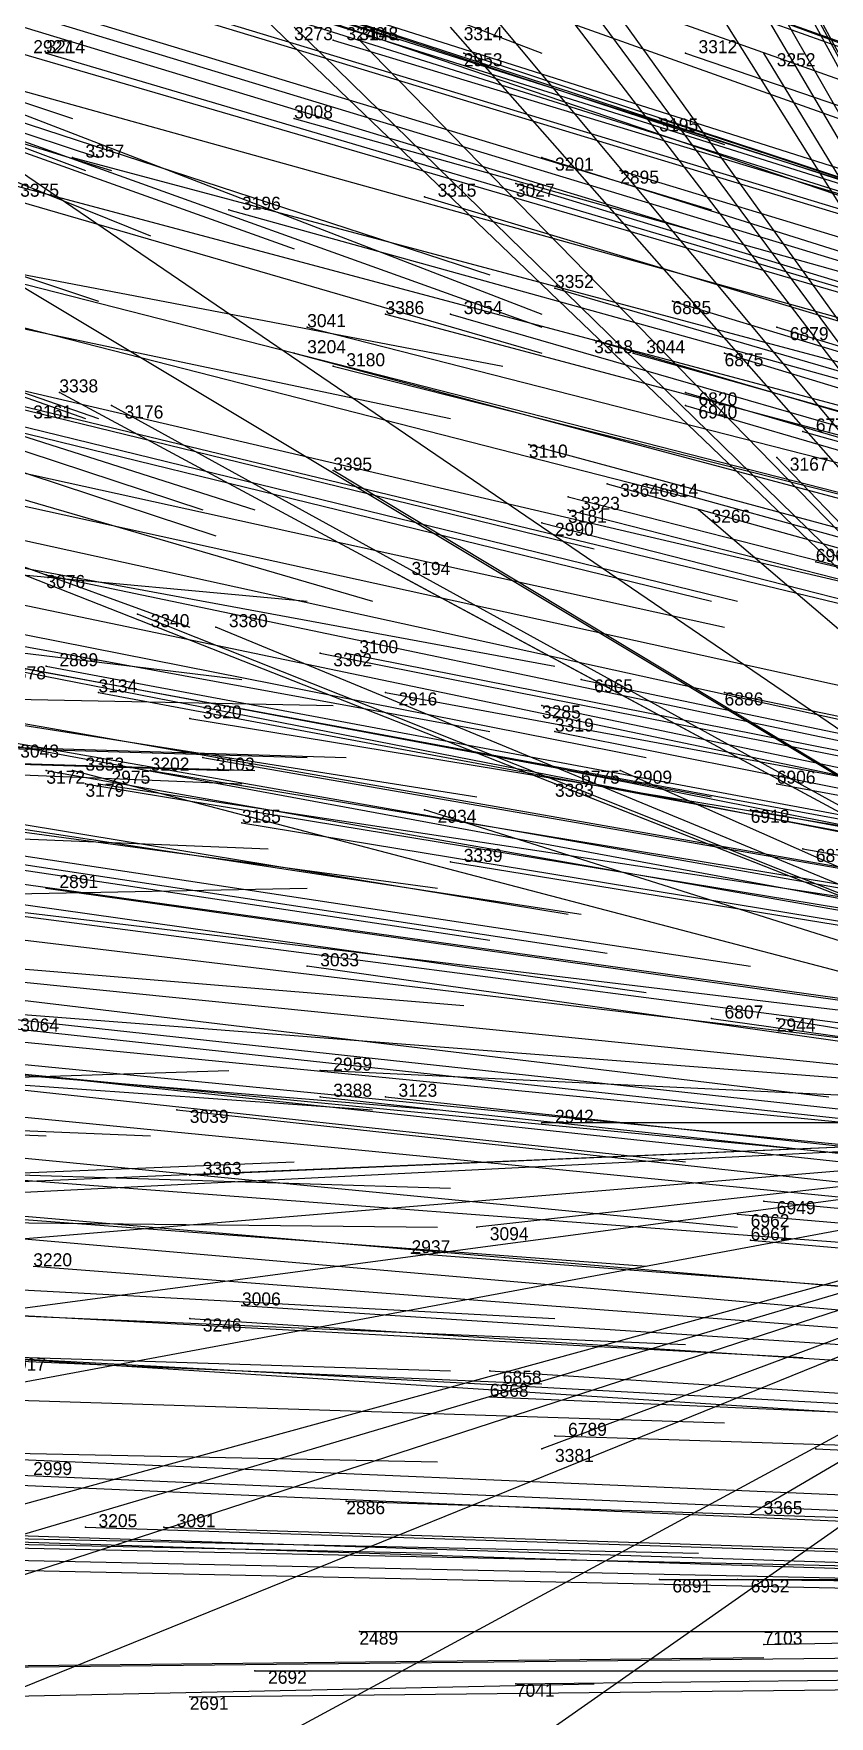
# Model space of a CAD drawing. Extents: x -0.5 to 0.59, y -0.5 to 0.59.
# Drawn here: x -0.408 to -0.347, y -0.0055 to 0.1235 of the extents above; entities that cross this region are included whole.
import ezdxf

# ---------------------------------------------------------------- set-up
doc = ezdxf.new("R2010")
doc.units = 0
for name, color, linetype in [('Clients', 3, 'CONTINUOUS'), ('Facilities', 3, 'CONTINUOUS'), ('Facilities_lines', 3, 'CONTINUOUS'), ('Normals', 1, 'CONTINUOUS'), ('Source_points', 5, 'CONTINUOUS'), ('Text', 3, 'CONTINUOUS')]:
    doc.layers.add(name, color=color, linetype=linetype)

msp = doc.modelspace()

# ---------------------------------------------------------------- linework, layer by layer
at = {"layer": 'Clients', "color": 5}
for p in [(-0.383, 0.123, -1.25), (-0.352, 0.122, -1.25), (-0.406, 0.096, -1.25), (-0.402, 0.095, -1.25), (-0.351, 0.091, -1.25), (-0.385, 0.09, -1.25), (-0.357, 0.087, -1.25), (-0.38, 0.082, -1.25), (-0.4, 0.079, -1.25), (-0.394, 0.078, -1.25), (-0.405, 0.067, -1.25), (-0.368, 0.066, -1.25), (-0.363, 0.067, -1.25), (-0.378, 0.064, -1.25), (-0.387, 0.052, -1.25), (-0.351, 0.048, -1.25), (-0.386, 0.044, -1.25), (-0.369, 0.04, -1.25), (-0.396, 0.036, -1.25), (-0.374, 0.032, -1.25), (-0.369, 0.015, -1.25), (-0.353, 0.01, -1.25)]:
    msp.add_point(p, dxfattribs=at)
at = {"layer": 'Facilities', "color": 3}
for p in [(-0.385, 0.123, -1.01), (-0.407, 0.122, -1.063), (-0.375, 0.122, -0.986), (-0.358, 0.122, -0.945), (-0.388, 0.117, -1.014), (-0.36, 0.117, -0.946), (-0.405, 0.114, -1.051), (-0.369, 0.114, -0.964), (-0.363, 0.113, -0.951), (-0.378, 0.111, -0.984), (-0.371, 0.112, -0.97), (-0.393, 0.11, -1.02), (-0.368, 0.104, -0.958), (-0.381, 0.102, -0.987), (-0.376, 0.102, -0.974), (-0.359, 0.103, -0.934), (-0.387, 0.101, -1), (-0.351, 0.101, -0.912), (-0.365, 0.1, -0.947), (-0.388, 0.099, -1), (-0.362, 0.099, -0.937), (-0.355, 0.099, -0.922), (-0.385, 0.098, -0.992), (-0.358, 0.096, -0.926), (-0.358, 0.095, -0.925), (-0.349, 0.093, -0.903), (-0.37, 0.092, -0.954), (-0.367, 0.088, -0.942), (-0.364, 0.089, -0.936), (-0.361, 0.089, -0.929), (-0.367, 0.087, -0.944), (-0.369, 0.086, -0.947), (-0.348, 0.083, -0.895), (-0.407, 0.082, -1.038), (-0.407, 0.075, -1.035), (-0.386, 0.076, -0.983), (-0.384, 0.076, -0.978), (-0.366, 0.074, -0.933), (-0.403, 0.073, -1.025), (-0.381, 0.073, -0.969), (-0.355, 0.073, -0.906), (-0.396, 0.071, -1.005), (-0.369, 0.072, -0.94), (-0.368, 0.07, -0.938), (-0.395, 0.068, -1.001), (-0.407, 0.067, -1.032), (-0.404, 0.066, -1.023), (-0.403, 0.066, -1.02), (-0.399, 0.067, -1.012), (-0.367, 0.067, -0.932), (-0.351, 0.066, -0.894), (-0.353, 0.064, -0.898), (-0.392, 0.063, -0.993), (-0.349, 0.061, -0.884), (-0.376, 0.06, -0.951), (-0.407, 0.058, -1.027), (-0.356, 0.048, -0.897), (-0.386, 0.042, -0.97), (-0.381, 0.042, -0.958), (-0.397, 0.041, -0.996), (-0.352, 0.034, -0.883), (-0.354, 0.033, -0.888), (-0.353, 0.031, -0.887), (-0.379, 0.03, -0.951), (-0.392, 0.026, -0.983), (-0.396, 0.025, -0.991), (-0.373, 0.021, -0.933), (-0.373, 0.019, -0.935), (-0.368, 0.016, -0.921), (-0.348, 0.015, -0.87), (-0.384, 0.011, -0.961), (-0.404, 0.009, -1.009), (-0.398, 0.009, -0.994), (-0.36, 0.005, -0.9), (-0.354, 0.005, -0.885), (-0.383, 0.001, -0.959), (-0.352, 0, -0.881), (-0.391, -0.002, -0.977), (-0.371, -0.003, -0.928), (-0.396, -0.004, -0.991)]:
    msp.add_point(p, dxfattribs=at)
at = {"layer": 'Facilities_lines', "color": 3}
for q in [(-0.389, 0.199, -1.25), (-0.402, 0.179, -1.25), (-0.377, 0.179, -1.25), (-0.407, 0.166, -1.25), (-0.373, 0.161, -1.25), (-0.367, 0.16, -1.25), (-0.39, 0.155, -1.25), (-0.366, 0.142, -1.25), (-0.376, 0.14, -1.25), (-0.4, 0.134, -1.25), (-0.354, 0.131, -1.25), (-0.388, 0.124, -1.25), (-0.376, 0.124, -1.25), (-0.383, 0.123, -1.25), (-0.352, 0.122, -1.25), (-0.415, 0.117, -1.25), (-0.412, 0.106, -1.25), (-0.406, 0.096, -1.25), (-0.402, 0.095, -1.25), (-0.351, 0.091, -1.25), (-0.429, 0.09, -1.25), (-0.385, 0.09, -1.25), (-0.357, 0.087, -1.25), (-0.38, 0.082, -1.25), (-0.4, 0.079, -1.25), (-0.394, 0.078, -1.25), (-0.405, 0.067, -1.25), (-0.368, 0.066, -1.25), (-0.363, 0.067, -1.25), (-0.378, 0.064, -1.25), (-0.421, 0.052, -1.25), (-0.387, 0.052, -1.25), (-0.431, 0.05, -1.25), (-0.351, 0.048, -1.25), (-0.386, 0.044, -1.25), (-0.437, 0.003, -1.25), (-0.437, 0.022, -1.25), (-0.422, 0.034, -1.25), (-0.422, 0.03, -1.25), (-0.42, 0.018, -1.25), (-0.42, 0.035, -1.25), (-0.419, 0.002, -1.25), (-0.417, 0.006, -1.25), (-0.413, -0.005, -1.25), (-0.413, -0.02, -1.25), (-0.396, 0.036, -1.25), (-0.389, -0.021, -1.25), (-0.374, 0.032, -1.25), (-0.369, 0.04, -1.25), (-0.369, 0.015, -1.25), (-0.353, 0.01, -1.25)]:
    msp.add_line((-0.302, 0.04, -1.25), q, dxfattribs=at)
at = {"layer": 'Normals', "color": 1}
for p, q in [((-0.463, 0.158, -1.222), (-0.369, 0.122, -1.219)), ((-0.47, 0.152, -1.234), (-0.38, 0.123, -1.199)), ((-0.429, 0.152, -1.139), (-0.342, 0.121, -1.175)), ((-0.412, 0.147, -1.094), (-0.325, 0.115, -1.131)), ((-0.443, 0.144, -1.165), (-0.355, 0.115, -1.202)), ((-0.408, 0.142, -1.08), (-0.321, 0.111, -1.118)), ((-0.477, 0.141, -1.244), (-0.405, 0.117, -1.18)), ((-0.397, 0.141, -1.053), (-0.31, 0.11, -1.091)), ((-0.431, 0.14, -1.133), (-0.343, 0.11, -1.169)), ((-0.408, 0.139, -1.078), (-0.321, 0.108, -1.116)), ((-0.476, 0.138, -1.238), (-0.403, 0.114, -1.174)), ((-0.472, 0.137, -1.228), (-0.388, 0.107, -1.183)), ((-0.471, 0.137, -1.227), (-0.399, 0.108, -1.164)), ((-0.46, 0.137, -1.201), (-0.369, 0.102, -1.22)), ((-0.445, 0.137, -1.163), (-0.356, 0.11, -1.2)), ((-0.425, 0.138, -1.116), (-0.336, 0.109, -1.153)), ((-0.468, 0.136, -1.217), (-0.373, 0.105, -1.227)), ((-0.418, 0.136, -1.1), (-0.33, 0.108, -1.137)), ((-0.445, 0.135, -1.163), (-0.356, 0.108, -1.2)), ((-0.461, 0.134, -1.201), (-0.369, 0.101, -1.22)), ((-0.418, 0.134, -1.097), (-0.329, 0.106, -1.134)), ((-0.408, 0.132, -1.072), (-0.32, 0.104, -1.11)), ((-0.425, 0.13, -1.111), (-0.336, 0.103, -1.148)), ((-0.397, 0.128, -1.042), (-0.308, 0.1, -1.079)), ((-0.402, 0.127, -1.054), (-0.313, 0.1, -1.092)), ((-0.462, 0.126, -1.196), (-0.369, 0.099, -1.223)), ((-0.4, 0.126, -1.049), (-0.311, 0.099, -1.087)), ((-0.385, 0.123, -1.01), (-0.296, 0.096, -1.048)), ((-0.383, 0.123, -1.25), (-0.383, 0.123, -1.15)), ((-0.409, 0.122, -1.067), (-0.32, 0.096, -1.105)), ((-0.407, 0.122, -1.063), (-0.319, 0.096, -1.101)), ((-0.375, 0.122, -0.986), (-0.287, 0.093, -1.023)), ((-0.358, 0.122, -0.945), (-0.27, 0.092, -0.982)), ((-0.352, 0.122, -1.25), (-0.352, 0.122, -1.15)), ((-0.481, 0.121, -1.24), (-0.404, 0.094, -1.183)), ((-0.481, 0.121, -1.239), (-0.403, 0.094, -1.181)), ((-0.412, 0.12, -1.072), (-0.322, 0.095, -1.109)), ((-0.42, 0.119, -1.25), (-0.404, 0.113, -1.152)), ((-0.415, 0.117, -1.25), (-0.402, 0.113, -1.151)), ((-0.388, 0.117, -1.014), (-0.299, 0.092, -1.051)), ((-0.36, 0.117, -0.946), (-0.272, 0.088, -0.984)), ((-0.483, 0.116, -1.242), (-0.395, 0.087, -1.204)), ((-0.479, 0.115, -1.232), (-0.391, 0.087, -1.194)), ((-0.466, 0.116, -1.2), (-0.372, 0.098, -1.229)), ((-0.482, 0.114, -1.239), (-0.394, 0.085, -1.2)), ((-0.471, 0.114, -1.211), (-0.376, 0.094, -1.234)), ((-0.405, 0.114, -1.051), (-0.315, 0.09, -1.089)), ((-0.369, 0.114, -0.964), (-0.28, 0.086, -1.001)), ((-0.363, 0.113, -0.951), (-0.274, 0.086, -0.988)), ((-0.448, 0.111, -1.155), (-0.358, 0.088, -1.192)), ((-0.41, 0.112, -1.062), (-0.32, 0.088, -1.1)), ((-0.378, 0.111, -0.984), (-0.288, 0.084, -1.02)), ((-0.371, 0.112, -0.97), (-0.282, 0.085, -1.007)), ((-0.484, 0.11, -1.24), (-0.396, 0.078, -1.203)), ((-0.431, 0.11, -1.112), (-0.341, 0.087, -1.149)), ((-0.393, 0.11, -1.02), (-0.303, 0.085, -1.057)), ((-0.478, 0.108, -1.225), (-0.382, 0.08, -1.229)), ((-0.455, 0.106, -1.168), (-0.365, 0.084, -1.205)), ((-0.412, 0.106, -1.25), (-0.403, 0.103, -1.15)), ((-0.368, 0.104, -0.958), (-0.279, 0.078, -0.995)), ((-0.446, 0.102, -1.143), (-0.356, 0.08, -1.181)), ((-0.444, 0.102, -1.138), (-0.354, 0.08, -1.176)), ((-0.381, 0.102, -0.987), (-0.291, 0.078, -1.023)), ((-0.376, 0.102, -0.974), (-0.286, 0.076, -1.011)), ((-0.359, 0.103, -0.934), (-0.27, 0.076, -0.971)), ((-0.387, 0.101, -1), (-0.297, 0.078, -1.037)), ((-0.351, 0.101, -0.912), (-0.262, 0.074, -0.95)), ((-0.365, 0.1, -0.947), (-0.276, 0.074, -0.984)), ((-0.421, 0.099, -1.082), (-0.331, 0.078, -1.119)), ((-0.388, 0.099, -1), (-0.298, 0.075, -1.037)), ((-0.362, 0.099, -0.937), (-0.273, 0.074, -0.975)), ((-0.355, 0.099, -0.922), (-0.266, 0.072, -0.959)), ((-0.446, 0.098, -1.14), (-0.355, 0.078, -1.178)), ((-0.385, 0.098, -0.992), (-0.294, 0.075, -1.028)), ((-0.406, 0.096, -1.25), (-0.406, 0.096, -1.15)), ((-0.358, 0.096, -0.926), (-0.269, 0.07, -0.963)), ((-0.409, 0.095, -1.048), (-0.318, 0.073, -1.085)), ((-0.402, 0.095, -1.25), (-0.402, 0.095, -1.15)), ((-0.358, 0.095, -0.925), (-0.269, 0.069, -0.963)), ((-0.349, 0.093, -0.903), (-0.26, 0.068, -0.94)), ((-0.46, 0.092, -1.172), (-0.368, 0.075, -1.209)), ((-0.37, 0.092, -0.954), (-0.281, 0.068, -0.991)), ((-0.351, 0.091, -1.25), (-0.351, 0.091, -1.15)), ((-0.433, 0.09, -1.105), (-0.342, 0.07, -1.142)), ((-0.385, 0.09, -1.25), (-0.385, 0.09, -1.15)), ((-0.485, 0.089, -1.233), (-0.387, 0.08, -1.246)), ((-0.412, 0.088, -1.054), (-0.321, 0.068, -1.09)), ((-0.367, 0.088, -0.942), (-0.277, 0.065, -0.979)), ((-0.364, 0.089, -0.936), (-0.274, 0.064, -0.973)), ((-0.361, 0.089, -0.929), (-0.271, 0.064, -0.966)), ((-0.466, 0.087, -1.186), (-0.373, 0.07, -1.218)), ((-0.367, 0.087, -0.944), (-0.277, 0.064, -0.981)), ((-0.357, 0.087, -1.25), (-0.357, 0.087, -1.15)), ((-0.452, 0.086, -1.151), (-0.361, 0.068, -1.188)), ((-0.369, 0.086, -0.947), (-0.279, 0.063, -0.984)), ((-0.483, 0.085, -1.25), (-0.392, 0.074, -1.21)), ((-0.348, 0.083, -0.895), (-0.258, 0.062, -0.933)), ((-0.447, 0.082, -1.137), (-0.356, 0.065, -1.174)), ((-0.407, 0.082, -1.038), (-0.316, 0.063, -1.075)), ((-0.38, 0.082, -1.25), (-0.38, 0.082, -1.15)), ((-0.469, 0.08, -1.189), (-0.374, 0.065, -1.218)), ((-0.415, 0.081, -1.057), (-0.324, 0.062, -1.093)), ((-0.4, 0.079, -1.25), (-0.4, 0.079, -1.15)), ((-0.394, 0.078, -1.25), (-0.394, 0.078, -1.15)), ((-0.415, 0.076, -1.055), (-0.323, 0.059, -1.091)), ((-0.411, 0.075, -1.044), (-0.319, 0.057, -1.08)), ((-0.407, 0.075, -1.035), (-0.316, 0.058, -1.072)), ((-0.386, 0.076, -0.983), (-0.295, 0.058, -1.02)), ((-0.384, 0.076, -0.978), (-0.293, 0.058, -1.015)), ((-0.485, 0.074, -1.226), (-0.385, 0.072, -1.233)), ((-0.428, 0.074, -1.087), (-0.337, 0.058, -1.124)), ((-0.366, 0.074, -0.933), (-0.275, 0.055, -0.97)), ((-0.403, 0.073, -1.025), (-0.312, 0.056, -1.062)), ((-0.381, 0.073, -0.969), (-0.289, 0.056, -1.006)), ((-0.355, 0.073, -0.906), (-0.264, 0.054, -0.943)), ((-0.486, 0.071, -1.228), (-0.387, 0.068, -1.238)), ((-0.482, 0.071, -1.219), (-0.384, 0.068, -1.235)), ((-0.473, 0.071, -1.195), (-0.377, 0.058, -1.222)), ((-0.458, 0.071, -1.159), (-0.367, 0.056, -1.197)), ((-0.42, 0.071, -1.066), (-0.329, 0.055, -1.102)), ((-0.396, 0.071, -1.005), (-0.305, 0.056, -1.043)), ((-0.369, 0.072, -0.94), (-0.278, 0.053, -0.978)), ((-0.492, 0.07, -1.243), (-0.392, 0.066, -1.234)), ((-0.491, 0.07, -1.239), (-0.391, 0.067, -1.247)), ((-0.49, 0.07, -1.25), (-0.393, 0.067, -1.223)), ((-0.458, 0.07, -1.157), (-0.366, 0.056, -1.194)), ((-0.368, 0.07, -0.938), (-0.278, 0.052, -0.975)), ((-0.41, 0.069, -1.039), (-0.318, 0.052, -1.076)), ((-0.466, 0.068, -1.177), (-0.373, 0.054, -1.212)), ((-0.395, 0.068, -1.001), (-0.303, 0.052, -1.039)), ((-0.456, 0.067, -1.151), (-0.364, 0.053, -1.188)), ((-0.445, 0.066, -1.124), (-0.353, 0.052, -1.162)), ((-0.407, 0.067, -1.032), (-0.316, 0.051, -1.069)), ((-0.405, 0.067, -1.25), (-0.405, 0.067, -1.15)), ((-0.404, 0.066, -1.023), (-0.313, 0.051, -1.061)), ((-0.403, 0.066, -1.02), (-0.311, 0.052, -1.058)), ((-0.399, 0.067, -1.012), (-0.308, 0.052, -1.05)), ((-0.368, 0.066, -1.25), (-0.368, 0.066, -1.15)), ((-0.367, 0.067, -0.932), (-0.276, 0.049, -0.97)), ((-0.363, 0.067, -1.25), (-0.363, 0.067, -1.15)), ((-0.351, 0.066, -0.894), (-0.26, 0.049, -0.931)), ((-0.489, 0.065, -1.234), (-0.39, 0.061, -1.247)), ((-0.378, 0.064, -1.25), (-0.378, 0.064, -1.15)), ((-0.353, 0.064, -0.898), (-0.262, 0.047, -0.935)), ((-0.453, 0.063, -1.144), (-0.361, 0.05, -1.181)), ((-0.392, 0.063, -0.993), (-0.301, 0.048, -1.03)), ((-0.428, 0.061, -1.08), (-0.335, 0.048, -1.117)), ((-0.349, 0.061, -0.884), (-0.257, 0.045, -0.922)), ((-0.376, 0.06, -0.951), (-0.284, 0.045, -0.988)), ((-0.433, 0.059, -1.093), (-0.341, 0.047, -1.13)), ((-0.487, 0.056, -1.226), (-0.387, 0.058, -1.231)), ((-0.472, 0.057, -1.188), (-0.375, 0.049, -1.213)), ((-0.416, 0.057, -1.05), (-0.324, 0.046, -1.087)), ((-0.407, 0.058, -1.027), (-0.315, 0.045, -1.065)), ((-0.417, 0.055, -1.051), (-0.325, 0.044, -1.088)), ((-0.439, 0.053, -1.105), (-0.347, 0.042, -1.142)), ((-0.387, 0.052, -1.25), (-0.387, 0.052, -1.15)), ((-0.435, 0.05, -1.095), (-0.343, 0.04, -1.132)), ((-0.48, 0.048, -1.206), (-0.382, 0.041, -1.224)), ((-0.473, 0.049, -1.19), (-0.377, 0.041, -1.214)), ((-0.41, 0.048, -1.031), (-0.318, 0.038, -1.069)), ((-0.356, 0.048, -0.897), (-0.264, 0.035, -0.934)), ((-0.351, 0.048, -1.25), (-0.351, 0.048, -1.15)), ((-0.45, 0.047, -1.132), (-0.358, 0.037, -1.169)), ((-0.439, 0.047, -1.103), (-0.346, 0.037, -1.14)), ((-0.417, 0.047, -1.049), (-0.325, 0.038, -1.086)), ((-0.432, 0.046, -1.085), (-0.339, 0.037, -1.123)), ((-0.492, 0.041, -1.235), (-0.393, 0.044, -1.224)), ((-0.414, 0.045, -1.042), (-0.322, 0.036, -1.079)), ((-0.386, 0.044, -1.25), (-0.386, 0.044, -1.15)), ((-0.498, 0.043, -1.25), (-0.407, 0.039, -1.208)), ((-0.495, 0.043, -1.243), (-0.399, 0.039, -1.216)), ((-0.435, 0.043, -1.094), (-0.343, 0.034, -1.131)), ((-0.386, 0.042, -0.97), (-0.294, 0.032, -1.008)), ((-0.381, 0.042, -0.958), (-0.289, 0.032, -0.995)), ((-0.447, 0.041, -1.122), (-0.354, 0.032, -1.159)), ((-0.397, 0.041, -0.996), (-0.305, 0.031, -1.035)), ((-0.369, 0.04, -1.25), (-0.369, 0.04, -1.15)), ((-0.473, 0.038, -1.186), (-0.376, 0.035, -1.213)), ((-0.488, 0.033, -1.223), (-0.388, 0.037, -1.225)), ((-0.427, 0.037, -1.071), (-0.335, 0.03, -1.109)), ((-0.454, 0.036, -1.138), (-0.361, 0.029, -1.175)), ((-0.396, 0.036, -1.25), (-0.396, 0.036, -1.15)), ((-0.422, 0.034, -1.057), (-0.329, 0.026, -1.095)), ((-0.352, 0.034, -0.883), (-0.259, 0.025, -0.921)), ((-0.474, 0.033, -1.189), (-0.377, 0.032, -1.212)), ((-0.354, 0.033, -0.888), (-0.261, 0.025, -0.925)), ((-0.419, 0.032, -1.052), (-0.327, 0.024, -1.089)), ((-0.374, 0.032, -1.25), (-0.374, 0.032, -1.15)), ((-0.353, 0.031, -0.887), (-0.261, 0.023, -0.924)), ((-0.461, 0.03, -1.155), (-0.368, 0.025, -1.192)), ((-0.379, 0.03, -0.951), (-0.287, 0.023, -0.988)), ((-0.408, 0.029, -1.024), (-0.316, 0.022, -1.062)), ((-0.451, 0.027, -1.128), (-0.358, 0.023, -1.165)), ((-0.442, 0.027, -1.107), (-0.349, 0.022, -1.143)), ((-0.392, 0.026, -0.983), (-0.3, 0.02, -1.02)), ((-0.396, 0.025, -0.991), (-0.303, 0.019, -1.028)), ((-0.471, 0.024, -1.18), (-0.376, 0.021, -1.21)), ((-0.462, 0.024, -1.156), (-0.369, 0.02, -1.193)), ((-0.429, 0.023, -1.074), (-0.337, 0.018, -1.112)), ((-0.411, 0.022, -1.028), (-0.318, 0.016, -1.066)), ((-0.373, 0.021, -0.933), (-0.28, 0.015, -0.971)), ((-0.448, 0.02, -1.122), (-0.355, 0.017, -1.158)), ((-0.373, 0.019, -0.935), (-0.281, 0.015, -0.972)), ((-0.473, 0.016, -1.184), (-0.377, 0.014, -1.21)), ((-0.368, 0.016, -0.921), (-0.275, 0.013, -0.958)), ((-0.428, 0.015, -1.071), (-0.335, 0.011, -1.108)), ((-0.369, 0.015, -1.25), (-0.369, 0.015, -1.15)), ((-0.348, 0.015, -0.87), (-0.255, 0.011, -0.906)), ((-0.427, 0.013, -1.069), (-0.335, 0.009, -1.106)), ((-0.409, 0.013, -1.023), (-0.316, 0.009, -1.061)), ((-0.384, 0.011, -0.961), (-0.292, 0.008, -0.999)), ((-0.353, 0.01, -1.25), (-0.353, 0.01, -1.15)), ((-0.471, 0.009, -1.178), (-0.377, 0.007, -1.21)), ((-0.45, 0.009, -1.124), (-0.357, 0.007, -1.161)), ((-0.437, 0.008, -1.093), (-0.344, 0.006, -1.13)), ((-0.429, 0.009, -1.073), (-0.337, 0.006, -1.111)), ((-0.413, 0.008, -1.032), (-0.32, 0.005, -1.07)), ((-0.404, 0.009, -1.009), (-0.311, 0.006, -1.046)), ((-0.398, 0.009, -0.994), (-0.305, 0.006, -1.031)), ((-0.434, 0.007, -1.086), (-0.341, 0.005, -1.123)), ((-0.423, 0.006, -1.057), (-0.33, 0.004, -1.094)), ((-0.36, 0.005, -0.9), (-0.267, 0.005, -0.937)), ((-0.354, 0.005, -0.885), (-0.261, 0.004, -0.923)), ((-0.352, 0, -0.881), (-0.26, 0.002, -0.918)), ((-0.383, 0.001, -0.959), (-0.291, 0.001, -0.996)), ((-0.445, -0.002, -1.113), (-0.352, -0.001, -1.15)), ((-0.436, -0.002, -1.09), (-0.343, -0.001, -1.127)), ((-0.391, -0.002, -0.977), (-0.298, -0.002, -1.015)), ((-0.371, -0.003, -0.928), (-0.279, -0.002, -0.966)), ((-0.458, -0.005, -1.145), (-0.365, -0.003, -1.183)), ((-0.396, -0.004, -0.991), (-0.303, -0.003, -1.028))]:
    msp.add_line(p, q, dxfattribs=at)
at = {"layer": 'Source_points', "color": 5}
for p in [(-0.385, 0.123, -1.01), (-0.383, 0.123, -1.25), (-0.407, 0.122, -1.063), (-0.375, 0.122, -0.986), (-0.358, 0.122, -0.945), (-0.352, 0.122, -1.25), (-0.388, 0.117, -1.014), (-0.36, 0.117, -0.946), (-0.405, 0.114, -1.051), (-0.369, 0.114, -0.964), (-0.363, 0.113, -0.951), (-0.378, 0.111, -0.984), (-0.371, 0.112, -0.97), (-0.393, 0.11, -1.02), (-0.368, 0.104, -0.958), (-0.381, 0.102, -0.987), (-0.376, 0.102, -0.974), (-0.359, 0.103, -0.934), (-0.387, 0.101, -1), (-0.351, 0.101, -0.912), (-0.365, 0.1, -0.947), (-0.388, 0.099, -1), (-0.362, 0.099, -0.937), (-0.355, 0.099, -0.922), (-0.385, 0.098, -0.992), (-0.406, 0.096, -1.25), (-0.358, 0.096, -0.926), (-0.402, 0.095, -1.25), (-0.358, 0.095, -0.925), (-0.349, 0.093, -0.903), (-0.37, 0.092, -0.954), (-0.351, 0.091, -1.25), (-0.385, 0.09, -1.25), (-0.367, 0.088, -0.942), (-0.364, 0.089, -0.936), (-0.361, 0.089, -0.929), (-0.367, 0.087, -0.944), (-0.357, 0.087, -1.25), (-0.369, 0.086, -0.947), (-0.348, 0.083, -0.895), (-0.407, 0.082, -1.038), (-0.38, 0.082, -1.25), (-0.4, 0.079, -1.25), (-0.394, 0.078, -1.25), (-0.407, 0.075, -1.035), (-0.386, 0.076, -0.983), (-0.384, 0.076, -0.978), (-0.366, 0.074, -0.933), (-0.403, 0.073, -1.025), (-0.381, 0.073, -0.969), (-0.355, 0.073, -0.906), (-0.396, 0.071, -1.005), (-0.369, 0.072, -0.94), (-0.368, 0.07, -0.938), (-0.395, 0.068, -1.001), (-0.407, 0.067, -1.032), (-0.405, 0.067, -1.25), (-0.404, 0.066, -1.023), (-0.403, 0.066, -1.02), (-0.399, 0.067, -1.012), (-0.368, 0.066, -1.25), (-0.367, 0.067, -0.932), (-0.363, 0.067, -1.25), (-0.351, 0.066, -0.894), (-0.378, 0.064, -1.25), (-0.353, 0.064, -0.898), (-0.392, 0.063, -0.993), (-0.349, 0.061, -0.884), (-0.376, 0.06, -0.951), (-0.407, 0.058, -1.027), (-0.387, 0.052, -1.25), (-0.356, 0.048, -0.897), (-0.351, 0.048, -1.25), (-0.386, 0.044, -1.25), (-0.386, 0.042, -0.97), (-0.381, 0.042, -0.958), (-0.397, 0.041, -0.996), (-0.369, 0.04, -1.25), (-0.396, 0.036, -1.25), (-0.352, 0.034, -0.883), (-0.354, 0.033, -0.888), (-0.374, 0.032, -1.25), (-0.353, 0.031, -0.887), (-0.379, 0.03, -0.951), (-0.392, 0.026, -0.983), (-0.396, 0.025, -0.991), (-0.373, 0.021, -0.933), (-0.373, 0.019, -0.935), (-0.368, 0.016, -0.921), (-0.369, 0.015, -1.25), (-0.348, 0.015, -0.87), (-0.384, 0.011, -0.961), (-0.353, 0.01, -1.25), (-0.404, 0.009, -1.009), (-0.398, 0.009, -0.994), (-0.36, 0.005, -0.9), (-0.354, 0.005, -0.885), (-0.383, 0.001, -0.959), (-0.352, 0, -0.881), (-0.391, -0.002, -0.977), (-0.371, -0.003, -0.928), (-0.396, -0.004, -0.991)]:
    msp.add_point(p, dxfattribs=at)

# ---------------------------------------------------------------- texts
at = {"layer": 'Text', "color": 3}
for s, p in [('3273', (-0.388, 0.123, -1.25)), ('3240', (-0.384, 0.123, -1.01)), ('3148', (-0.383, 0.123, -1.25)), ('3314', (-0.375, 0.123, -1.25)), ('2927', (-0.408, 0.122, -1.067)), ('3214', (-0.407, 0.122, -1.063)), ('3312', (-0.357, 0.122, -0.945)), ('2953', (-0.375, 0.121, -0.986)), ('3252', (-0.351, 0.121, -1.25)), ('3008', (-0.388, 0.117, -1.014)), ('3195', (-0.36, 0.116, -0.946)), ('3357', (-0.404, 0.114, -1.051)), ('3201', (-0.368, 0.113, -0.964)), ('2895', (-0.363, 0.112, -0.951)), ('3375', (-0.409, 0.111, -1.062)), ('3196', (-0.392, 0.11, -1.02)), ('3315', (-0.377, 0.111, -0.984)), ('3027', (-0.371, 0.111, -0.97)), ('3352', (-0.368, 0.104, -0.958)), ('3041', (-0.387, 0.101, -1)), ('3386', (-0.381, 0.102, -0.987)), ('3054', (-0.375, 0.102, -0.974)), ('6885', (-0.359, 0.102, -0.934)), ('6879', (-0.35, 0.1, -0.912)), ('3204', (-0.387, 0.099, -1)), ('3318', (-0.365, 0.099, -0.947)), ('3044', (-0.361, 0.099, -0.937)), ('3180', (-0.384, 0.098, -0.992)), ('6875', (-0.355, 0.098, -0.922)), ('3338', (-0.406, 0.096, -1.25)), ('6820', (-0.357, 0.095, -0.926)), ('3161', (-0.408, 0.094, -1.048)), ('3176', (-0.401, 0.094, -1.25)), ('6940', (-0.357, 0.094, -0.925)), ('6773', (-0.348, 0.093, -0.903)), ('3110', (-0.37, 0.091, -0.954)), ('3395', (-0.385, 0.09, -1.25)), ('3167', (-0.35, 0.09, -1.25)), ('3364', (-0.363, 0.088, -0.936)), ('6814', (-0.36, 0.088, -0.929)), ('3323', (-0.366, 0.087, -0.942)), ('3181', (-0.367, 0.086, -0.944)), ('3266', (-0.356, 0.086, -1.25)), ('2990', (-0.368, 0.085, -0.947)), ('6963', (-0.348, 0.083, -0.895)), ('3194', (-0.379, 0.082, -1.25)), ('3076', (-0.407, 0.081, -1.038)), ('3340', (-0.399, 0.078, -1.25)), ('3380', (-0.393, 0.078, -1.25)), ('3100', (-0.383, 0.076, -0.978)), ('3378', (-0.41, 0.074, -1.044)), ('2889', (-0.406, 0.075, -1.035)), ('3302', (-0.385, 0.075, -0.983)), ('3134', (-0.403, 0.073, -1.025)), ('6965', (-0.365, 0.073, -0.933)), ('2916', (-0.38, 0.072, -0.969)), ('6886', (-0.355, 0.072, -0.906)), ('3320', (-0.395, 0.071, -1.005)), ('3285', (-0.369, 0.071, -0.94)), ('3319', (-0.368, 0.07, -0.938)), ('3043', (-0.409, 0.068, -1.039)), ('3353', (-0.404, 0.067, -1.25)), ('3202', (-0.399, 0.067, -1.012)), ('3103', (-0.394, 0.067, -1.001)), ('3172', (-0.407, 0.066, -1.032)), ('3179', (-0.404, 0.065, -1.023)), ('2975', (-0.402, 0.066, -1.02)), ('3383', (-0.368, 0.065, -1.25)), ('6775', (-0.366, 0.066, -0.932)), ('2909', (-0.362, 0.066, -1.25)), ('6906', (-0.351, 0.066, -0.894)), ('3185', (-0.392, 0.063, -0.993)), ('2934', (-0.377, 0.063, -1.25)), ('6918', (-0.353, 0.063, -0.898)), ('3339', (-0.375, 0.06, -0.951)), ('6871', (-0.348, 0.06, -0.884)), ('2891', (-0.406, 0.058, -1.027)), ('3033', (-0.386, 0.052, -1.25)), ('3064', (-0.409, 0.047, -1.031)), ('6807', (-0.355, 0.048, -0.897)), ('2944', (-0.351, 0.047, -1.25)), ('2959', (-0.385, 0.044, -1.25)), ('3388', (-0.385, 0.042, -0.97)), ('3123', (-0.38, 0.042, -0.958)), ('3039', (-0.396, 0.04, -0.996)), ('2942', (-0.368, 0.04, -1.25)), ('3363', (-0.395, 0.036, -1.25)), ('6949', (-0.351, 0.033, -0.883)), ('6962', (-0.353, 0.032, -0.888)), ('2937', (-0.379, 0.03, -0.951)), ('3094', (-0.373, 0.031, -1.25)), ('6961', (-0.353, 0.031, -0.887)), ('3220', (-0.408, 0.029, -1.024)), ('3006', (-0.392, 0.026, -0.983)), ('3246', (-0.395, 0.024, -0.991)), ('3017', (-0.41, 0.021, -1.028)), ('6858', (-0.372, 0.02, -0.933)), ('6868', (-0.373, 0.019, -0.935)), ('6789', (-0.367, 0.016, -0.921)), ('3381', (-0.368, 0.014, -1.25)), ('2999', (-0.408, 0.013, -1.023)), ('2886', (-0.384, 0.01, -0.961)), ('3365', (-0.352, 0.01, -1.25)), ('3205', (-0.403, 0.009, -1.009)), ('3091', (-0.397, 0.009, -0.994)), ('6891', (-0.359, 0.004, -0.9)), ('6952', (-0.353, 0.004, -0.885)), ('2489', (-0.383, 0, -0.959)), ('7103', (-0.352, 0, -0.881)), ('2692', (-0.39, -0.003, -0.977)), ('7041', (-0.371, -0.004, -0.928)), ('2691', (-0.396, -0.005, -0.991))]:
    msp.add_text(s, height=0.001, dxfattribs=at).set_placement(p)

doc.saveas('drawing.dxf')
